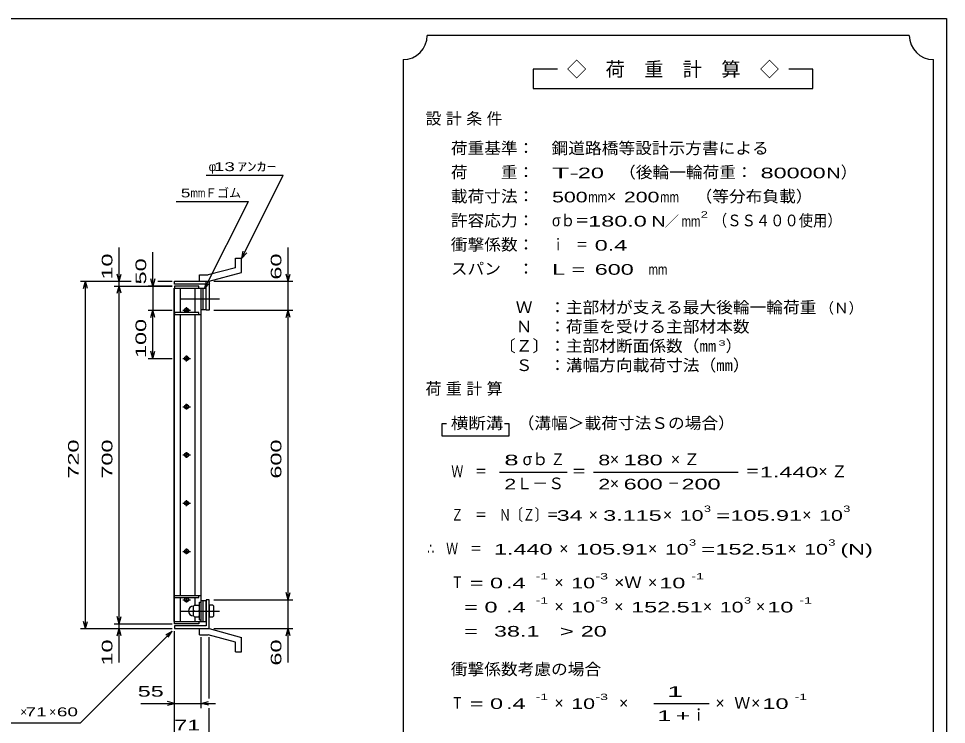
# Model space of a CAD drawing. Units: millimetres, scale not verified. Extents: x -1820 to 1731, y -1282 to 1054.
# Drawn here: x -194 to 1731, y -410 to 1054 of the extents above; entities that cross this region are included whole.
import ezdxf
from ezdxf.enums import TextEntityAlignment as Align

# ---------------------------------------------------------------- set-up
doc = ezdxf.new("R2010")
doc.units = ezdxf.units.MM
doc.header["$LTSCALE"] = 10
doc.linetypes.add('CHAIN', pattern=[18.5, 12, -1.5, 3.5, -1.5])
for name, color, linetype, lineweight in [('0_2', 150, 'Continuous', 25), ('16', 3, 'Continuous', 25), ('19', 6, 'Continuous', 25), ('22', 4, 'Continuous', 25), ('24', 2, 'Continuous', 25)]:
    doc.layers.add(name, color=color, linetype=linetype, lineweight=lineweight)
doc.styles.add('ベクトル', font='')
doc.styles.get('ベクトル').set_extended_font_data('ベクトル')

msp = doc.modelspace()

# ---------------------------------------------------------------- linework, layer by layer
at = {"layer": '0_2'}
for p, q in [((-1729, 1053.5), (1731, 1053.5)), ((1731, 1053.5), (1731, -1146.5))]:
    msp.add_line(p, q, dxfattribs=at)
at = {"layer": '16'}
for p, q in [((129.3, -196.5), (129.3, 494.5)), ((129.3, 494.5), (130, 494.5)), ((180, 499), (130, 499)), ((130, 499), (130, 494.5)), ((130, 494.5), (180, 494.5)), ((130, -196.5), (130, 494.5)), ((130, 494.5), (185, 494.5)), ((142.5, 444.5), (142.5, 494.5)), ((172.5, 444.5), (172.5, 494.5)), ((180, 494.5), (180, 499)), ((185, -196.5), (185, 494.5)), ((185, 494.5), (189.5, 494.5)), ((189.5, 450.5), (189.5, 494.5)), ((189.5, 494.5), (195.5, 494.5)), ((195.5, 450.5), (195.5, 494.5)), ((130, 444.5), (130, 440)), ((180, 444.5), (130, 444.5)), ((147, 449), (163, 449)), ((153, 452), (157, 452)), ((153, 446), (157, 446)), ((155, 444.5), (155, 455)), ((180, 440), (180, 444.5)), ((185, 450.5), (189.5, 450.5)), ((189.5, 450.5), (195.5, 450.5)), ((130, 440), (185, 440)), ((142.5, -142), (142.5, 440)), ((172.5, -142), (172.5, 440)), ((147, 349), (163, 349)), ((153, 352), (157, 352)), ((155, 343), (155, 355)), ((153, 346), (157, 346)), ((153, 252), (157, 252)), ((155, 243), (155, 255)), ((147, 249), (163, 249)), ((153, 246), (157, 246)), ((155, 143), (155, 155)), ((147, 149), (163, 149)), ((153, 152), (157, 152)), ((153, 146), (157, 146)), ((147, 49), (163, 49)), ((153, 52), (157, 52)), ((153, 46), (157, 46)), ((155, 43), (155, 55)), ((147, -51), (163, -51)), ((153, -48), (157, -48)), ((153, -54), (157, -54)), ((155, -57), (155, -45)), ((130, -146.5), (130, -142)), ((130, -142), (185, -142)), ((130, -146.5), (180, -146.5)), ((142.5, -196.5), (142.5, -146.5)), ((147, -151), (163, -151)), ((153, -148), (157, -148)), ((155, -157), (155, -146.5)), ((172.5, -161.5), (172.5, -146.5)), ((180, -146.5), (180, -142)), ((185, -152.5), (189.5, -152.5)), ((189.5, -196.5), (189.5, -152.5)), ((189.5, -152.5), (195.5, -152.5)), ((195.5, -196.5), (195.5, -152.5)), ((153, -154), (157, -154)), ((171, -162.5), (169, -164.5)), ((169, -184.5), (169, -164.5)), ((171, -174.5), (169, -172.5)), ((171, -162.5), (180, -162.5)), ((182, -164.5), (180, -162.5)), ((180, -174.5), (182, -172.5)), ((182, -193), (182, -156)), ((182, -156), (185, -156)), ((185, -193), (185, -156)), ((171, -174.5), (169, -176.5)), ((169, -184.5), (171, -186.5)), ((171, -174.5), (180, -174.5)), ((171, -186.5), (180, -186.5)), ((172.5, -196.5), (172.5, -187.5)), ((182, -176.5), (180, -174.5)), ((180, -186.5), (182, -184.5)), ((129.3, -196.5), (130, -196.5)), ((130, -196.5), (180, -196.5)), ((130, -201), (130, -196.5)), ((130, -196.5), (185, -196.5)), ((180, -201), (130, -201)), ((180, -196.5), (180, -201)), ((182, -193), (185, -193)), ((185, -196.5), (189.5, -196.5)), ((189.5, -196.5), (195.5, -196.5))]:
    msp.add_line(p, q, dxfattribs=at)
at = {"layer": '16', "linetype": 'CHAIN'}
for p, q in [((142, 472.5), (223, 472.5)), ((142, -174.5), (223, -174.5))]:
    msp.add_line(p, q, dxfattribs=at)
at = {"layer": '16'}
for centre, radius, start, end in [((153, 449), 3, 90, 270), ((155, 449), 4, 46.6, 133.4), ((155, 449), 4, 226.6, 313.4), ((157, 449), 3, 270, 90), ((153, 349), 3, 90, 270), ((155, 349), 4, 46.6, 133.4), ((157, 349), 3, 270, 90), ((155, 349), 4, 226.6, 313.4), ((153, 249), 3, 90, 270), ((155, 249), 4, 46.6, 133.4), ((157, 249), 3, 270, 90), ((155, 249), 4, 226.6, 313.4), ((153, 149), 3, 90, 270), ((155, 149), 4, 46.6, 133.4), ((155, 149), 4, 226.6, 313.4), ((157, 149), 3, 270, 90), ((153, 49), 3, 90, 270), ((155, 49), 4, 46.6, 133.4), ((155, 49), 4, 226.6, 313.4), ((157, 49), 3, 270, 90), ((153, -51), 3, 90, 270), ((155, -51), 4, 46.6, 133.4), ((155, -51), 4, 226.6, 313.4), ((157, -51), 3, 270, 90), ((153, -151), 3, 90, 270), ((155, -151), 4, 46.6, 133.4), ((155, -151), 4, 226.6, 313.4), ((157, -151), 3, 270, 90), ((169, -174.5), 10, 90, 270)]:
    msp.add_arc(centre, radius, start, end, dxfattribs=at)
at = {"layer": '19'}
for p, q in [((256.1, 557.1), (269.1, 557.1)), ((256.1, 537.1), (256.1, 557.1)), ((269.1, 527.1), (269.1, 557.1)), ((181.5, 522), (199.8, 522)), ((181.5, 509), (181.5, 522)), ((256.1, 537.1), (199.8, 522)), ((201.5, 509), (269.1, 527.1)), ((130, 503), (130, 509)), ((130, 509), (201.5, 509)), ((195.5, 503), (130, 503)), ((181.5, 509), (201.5, 509)), ((195.5, 449), (195.5, 503)), ((201.5, 509), (201.5, 449)), ((201.5, 449), (195.5, 449)), ((201.5, -151), (195.5, -151)), ((195.5, -151), (195.5, -205)), ((201.5, -211), (201.5, -151)), ((209.5, -162.5), (201.5, -162.5)), ((201.5, -162.5), (201.5, -186.5)), ((211.5, -164.5), (209.5, -162.5)), ((211.5, -172.5), (209.5, -174.5)), ((211.5, -184.5), (211.5, -164.5)), ((201.5, -174.5), (209.5, -174.5)), ((201.5, -186.5), (209.5, -186.5)), ((209.5, -174.5), (211.5, -176.5)), ((209.5, -186.5), (211.5, -184.5)), ((130, -205), (130, -211)), ((195.5, -205), (130, -205)), ((130, -211), (201.5, -211)), ((181.5, -211), (201.5, -211)), ((181.5, -224), (181.5, -211)), ((201.5, -211), (269.1, -229.1)), ((181.5, -224), (199.8, -224)), ((256.1, -239.1), (199.8, -224)), ((269.1, -259.1), (269.1, -229.1)), ((256.1, -259.1), (256.1, -239.1)), ((256.1, -259.1), (269.1, -259.1))]:
    msp.add_line(p, q, dxfattribs=at)
at = {"layer": '22'}
for p, q in [((195.5, 729), (355.5, 729)), ((269.5, 557), (355.5, 729)), ((133, 674.5), (283, 674.5)), ((193, 494.5), (283, 674.5)), ((15, 509), (15, 579)), ((365.5, 509), (365.5, 579)), ((85, 499), (85, 569)), ((269.5, 557), (272.5, 571.6)), ((269.5, 557), (279.5, 568)), ((15, 509), (11, 524)), ((15, 509), (19, 524)), ((365.5, 509), (361.5, 524)), ((365.5, 509), (369.5, 524)), ((-65, 509), (40, 509)), ((-59, 494), (-55, 509)), ((-51, 494), (-55, 509)), ((-55, -211), (-55, 509)), ((5, 509), (40, 509)), ((15, 499), (15, 509)), ((85, 499), (81, 514)), ((89, 514), (85, 499)), ((95, 509), (125, 509)), ((95, 509), (125, 509)), ((193, 494.5), (196, 509.1)), ((193, 494.5), (203, 505.5)), ((211.5, 509), (375.5, 509)), ((365.5, 449), (365.5, 509)), ((5, 499), (125, 499)), ((11, 484), (15, 499)), ((19, 484), (15, 499)), ((15, -201), (15, 499)), ((125, 499), (75, 499)), ((85, 499), (85, 449)), ((75, 449), (125, 449)), ((81, 434), (85, 449)), ((89, 434), (85, 449)), ((85, 349), (85, 449)), ((211.5, 449), (375.5, 449)), ((361.5, 434), (365.5, 449)), ((369.5, 434), (365.5, 449)), ((365.5, -151), (365.5, 449)), ((75, 349), (125, 349)), ((85, 349), (81, 364)), ((85, 349), (89, 364)), ((211.5, -151), (375.5, -151)), ((365.5, -151), (361.5, -136)), ((365.5, -151), (369.5, -136)), ((365.5, -211), (365.5, -151)), ((15, -201), (11, -186)), ((15, -201), (19, -186)), ((-65, -211), (125, -211)), ((-55, -211), (-59, -196)), ((-55, -211), (-51, -196)), ((5, -201), (125, -201)), ((5, -211), (125, -211)), ((11, -226), (15, -211)), ((15, -211), (15, -201)), ((19, -226), (15, -211)), ((15, -281), (15, -211)), ((211.5, -211), (375.5, -211)), ((361.5, -226), (365.5, -211)), ((369.5, -226), (365.5, -211)), ((365.5, -281), (365.5, -211)), ((-65, -406), (125, -216)), ((112, -224), (125, -216)), ((117, -229), (125, -216)), ((130, -376), (130, -216)), ((130, -446), (130, -216)), ((185, -376), (185, -229)), ((201.5, -356), (201.5, -229)), ((130, -366), (115, -362)), ((185, -366), (200, -362)), ((60, -366), (130, -366)), ((115, -370), (130, -366)), ((130, -366), (185, -366)), ((200, -370), (185, -366)), ((185, -366), (215, -366)), ((201.5, -446), (201.5, -376)), ((-265, -406), (-65, -406))]:
    msp.add_line(p, q, dxfattribs=at)
at = {"layer": '24', "color": 4}
for p, q in [((1654, 1018.5), (654, 1018.5)), ((604, 968.5), (604, -581.5)), ((1704, -581.5), (1704, 968.5)), ((924, 948.5), (874, 948.5)), ((874, 948.5), (874, 908.5)), ((1454, 948.5), (1404, 948.5)), ((1454, 908.5), (1454, 948.5)), ((874, 908.5), (1454, 908.5)), ((694, 213.5), (684, 213.5)), ((684, 213.5), (684, 188.5)), ((824, 213.5), (814, 213.5)), ((824, 188.5), (824, 213.5)), ((684, 188.5), (824, 188.5)), ((804, 113.5), (944, 113.5)), ((999, 113.5), (1299, 113.5)), ((1124, -366.5), (1239, -366.5))]:
    msp.add_line(p, q, dxfattribs=at)
for centre, start, end in [((604, 1018.5), 270, 0), ((1704, 1018.5), 180, 270)]:
    msp.add_arc(centre, 50, start, end, dxfattribs=at)

# ---------------------------------------------------------------- texts
at = {"layer": '22', "color": 2, "style": 'ベクトル'}
for s, height, p in [('φ', 18.3, (200.5, 746.5)), ('Ｆゴム', 18.33, (193, 692)), ('×', 18.3, (-190, -383.5)), ('×', 18.3, (-130, -383.5))]:
    msp.add_text(s, height=height, dxfattribs=at).set_placement(p, align=Align.MIDDLE_LEFT)
for s, height, width, p in [(' 13 ', 18.33, 1.6, (200.5, 746.5)), ('ｱﾝｶｰ', 18.33, 1.6, (260.5, 746.5)), ('5', 18.3, 1.45, (143, 692)), ('mm', 18.33, 0.75, (163, 692)), (' 55 ', 21.99, 1.65, (40, -341)), (' 71 ', 18.33, 1.6, (-190, -383.5)), (' 60 ', 18.33, 1.6, (-125, -383.5)), (' 71 ', 21.99, 1.65, (115.8, -411))]:
    msp.add_text(s, height=height, dxfattribs=dict(at, width=width)).set_placement(p, align=Align.MIDDLE_LEFT)
at = {"layer": '22', "color": 2, "style": 'ベクトル', "width": 1.65}
for s, p in [(' 10 ', (-10, 499)), (' 60 ', (340.5, 499)), (' 50 ', (60, 489)), (' 100 ', (60, 336.5)), (' 720 ', (-80, 86.5)), (' 700 ', (-10, 86.5)), (' 600 ', (340.5, 86.5)), (' 10 ', (-10, -301)), (' 60 ', (340.5, -301))]:
    msp.add_text(s, height=21.99, rotation=90, dxfattribs=at).set_placement(p, align=Align.MIDDLE_LEFT)
at = {"layer": '24', "style": 'ベクトル'}
for s, height, p in [('◇\u3000荷\u3000重\u3000計\u3000算\u3000◇', 29.33, (944, 948.5)), ('）', 24.2, (1512, 735)), ('×', 24.2, (1027, 685)), ('／', 22, (1146.5, 633.5)), ('（Ｎ）', 21.99, (1468, 453.5)), ('）', 24.2, (1273, 375)), ('σｂ', 24.19, (852, 140)), ('×', 24.2, (1033, 140)), ('Ｌ－Ｓ', 24.19, (839, 90)), ('×', 24.2, (1033, 90)), ('×', 24.2, (989, 25)), ('×', 24.2, (1143, 25)), ('×', 24.2, (1432, 25)), ('×', 24.2, (928, -45)), ('×', 24.2, (1112, -45)), ('×', 24.2, (1401, -45)), ('×', 24.2, (918, -115)), ('×', 24.2, (1112, -115)), ('×', 24.2, (918, -165)), ('×', 24.2, (1042, -165)), ('×', 24.2, (1226, -165)), ('×', 24.2, (1336, -165)), ('×', 24.2, (918, -365)), ('×', 24.2, (1052, -365)), ('×', 24.2, (1252, -365)), ('Ｗ', 24.2, (1291, -365)), ('×', 24.2, (1326, -365)), ('ｉ', 24.2, (1200.5, -390))]:
    msp.add_text(s, height=height, dxfattribs=at).set_placement(p, align=Align.MIDDLE_LEFT)
for s, height, width, p in [('荷重基準：\u3000', 24.19, 1.05, (703, 785)), ('鋼道路橋等設計示方書による', 24.19, 1.05, (912, 785)), ('荷\u3000\u3000重：\u3000', 24.19, 1.05, (703, 735)), ('（後輪一輪荷重：', 24.19, 1.05, (1052, 735)), ('T-', 21.99, 2, (913, 733.5)), (' 20 ', 21.99, 1.65, (953, 733.5)), (' 80000', 21.99, 1.65, (1332, 733.5)), ('N', 22, 1.4, (1482, 733.5)), ('載荷寸法：\u3000', 24.19, 1.05, (703, 685)), ('500', 21.99, 1.5, (913, 683.5)), ('200', 21.99, 1.5, (1062, 683.5)), ('\u3000（等分布負載）', 24.19, 1.05, (1176, 685)), ('mm', 21.99, 0.8, (988, 683.5)), ('mm', 21.99, 0.8, (1137, 683.5)), ('許容応力：\u3000', 24.19, 1.05, (703, 635)), ('σｂ＝', 24.19, 0.9, (913, 635)), ('180.0', 21.99, 1.65, (988, 633.5)), ('N', 22, 1.4, (1119, 633.5)), ('mm', 21.99, 0.8, (1181.5, 633.5)), ('2', 13.2, 1.5, (1221.5, 647.5)), ('（ＳＳ４００使用）', 24.19, 0.9, (1246.5, 635)), ('衝撃係数：\u3000', 24.19, 1.05, (703, 585)), ('ｉ\u3000＝', 24.19, 0.75, (913, 585)), (' 0.4', 21.99, 1.65, (988, 583.5)), ('スパン\u3000：\u3000', 24.19, 1.05, (703, 535)), ('L =', 21.99, 1.65, (913, 533.5)), (' 600 ', 21.99, 1.65, (988, 533.5)), ('mm', 21.99, 0.8, (1113, 533.5)), ('\u3000Ｗ\u3000：主部材が支える最大後輪一輪荷重', 24.19, 1.05, (803, 455)), ('\u3000Ｎ\u3000：荷重を受ける主部材本数', 24.19, 1.05, (803, 415)), ('〔Ｚ〕：主部材断面係数（㎜', 24.19, 1.05, (803, 375)), ('3', 11, 1.8, (1258, 381)), ('\u3000Ｓ\u3000：溝幅方向載荷寸法（㎜）', 24.19, 1.05, (803, 335)), ('\u3000（溝幅＞載荷寸法Ｓの場合）', 24.19, 1.05, (807, 215)), ('横断溝', 24.19, 1.1, (703, 215)), ('8', 22, 1.8, (814, 138.5)), ('Ｚ', 24.2, 0.9, (910, 140)), ('8', 22, 1.5, (1009, 138.5)), (' 180 ', 21.99, 1.65, (1048, 138.5)), ('Ｗ\u3000＝', 24.19, 0.75, (704, 115)), ('＝', 24.2, 0.9, (954, 115)), ('＝', 24.2, 0.9, (1314, 115)), ('1.440', 21.99, 1.65, (1344, 113.5)), ('2', 22, 1.5, (814, 88.5)), ('2', 22, 1.5, (1009, 88.5)), (' 600 ', 21.99, 1.65, (1048, 88.5)), (' 200 ', 21.99, 1.65, (1168, 88.5)), ('－', 24.2, 0.75, (1153, 90)), ('Ｚ\u3000＝\u3000Ｎ〔Ｚ〕＝', 24.19, 0.75, (704, 25)), ('3', 13.2, 1.5, (1228, 37.5)), ('3', 13.2, 1.5, (1517, 37.5)), (' 34 ', 21.99, 1.65, (909, 23.5)), ('3.115', 21.99, 1.65, (1019, 23.5)), ('10', 21.99, 1.5, (1178, 23.5)), ('=', 22, 1.7, (1253, 23.5)), ('105.91', 21.99, 1.65, (1283, 23.5)), ('10', 21.99, 1.5, (1467, 23.5)), ('∴\u3000Ｗ\u3000＝', 24.19, 0.75, (654, -45)), (' 1.440', 21.99, 1.65, (779, -46.5)), ('105.91', 21.99, 1.65, (963, -46.5)), ('10', 21.99, 1.5, (1147, -46.5)), ('3', 13.2, 1.5, (1197, -32.5)), ('152.51', 21.99, 1.65, (1252, -46.5)), ('10', 21.99, 1.5, (1436, -46.5)), ('3', 13.2, 1.5, (1486, -32.5)), ('(N)', 21.99, 1.65, (1511, -46.5)), ('=', 22, 1.7, (1222, -46.5)), ('-1', 13.2, 1.65, (879, -102.5)), ('-3', 13.2, 1.65, (1003, -102.5)), ('-1', 13.2, 1.65, (1202, -102.5)), ('Ｔ', 24.2, 0.75, (704, -115)), (' = 0', 21.99, 1.65, (729, -116.5)), (' .4 ', 21.99, 1.65, (804, -116.5)), ('10', 21.99, 1.5, (953, -116.5)), ('×Ｗ', 24.19, 1.1, (1042, -115)), (' 10 ', 21.99, 1.65, (1122, -116.5)), ('-1', 13.2, 1.65, (879, -152.5)), ('-3', 13.2, 1.65, (1003, -152.5)), ('3', 13.2, 1.5, (1311, -152.5)), ('-1', 13.2, 1.65, (1426, -152.5)), ('  = 0', 21.99, 1.65, (704, -166.5)), (' .4 ', 21.99, 1.65, (804, -166.5)), ('10', 21.99, 1.5, (953, -166.5)), ('152.51', 21.99, 1.65, (1077, -166.5)), ('10', 21.99, 1.5, (1261, -166.5)), (' 10 ', 21.99, 1.65, (1346, -166.5)), (' 38.1', 21.99, 1.65, (779, -216.5)), ('>', 22, 1.7, (929, -216.5)), (' 20 ', 21.99, 1.65, (959, -216.5)), ('  =', 21.99, 1.65, (704, -216.5)), ('衝撃係数考慮の場合', 24.19, 1.05, (703, -295)), ('-1', 13.2, 1.65, (879, -352.5)), ('-3', 13.2, 1.65, (1003, -352.5)), ('-1', 13.2, 1.65, (1416, -352.5)), ('Ｔ', 24.2, 0.75, (704, -365)), (' = 0', 21.99, 1.65, (729, -366.5)), (' .4 ', 21.99, 1.65, (804, -366.5)), ('10', 21.99, 1.5, (953, -366.5)), (' 10 ', 21.99, 1.65, (1336, -366.5))]:
    msp.add_text(s, height=height, dxfattribs=dict(at, width=width)).set_placement(p, align=Align.MIDDLE_LEFT)
at = {"layer": '24', "attachment_point": 4, "style": 'ベクトル'}
for s, insert, char_height in [('\\T1.28;設計条件', (650.5, 845), 24.19), ('\\T1.28;荷重計算', (650.5, 285), 24.19), ('\\T1.42;×Ｚ', (1159.5, 140), 24.19), ('\\T1.42;×Ｚ', (1465.5, 115), 24.19), ('\\T1.25;\\W2;\\~1\\~', (1131.5, -341.5), 21.99), ('\\T1.33;\\W1.75;1+', (1131.5, -391.5), 21.99)]:
    msp.add_mtext(s, dxfattribs=dict(at, insert=insert, char_height=char_height))

doc.saveas('drawing.dxf')
